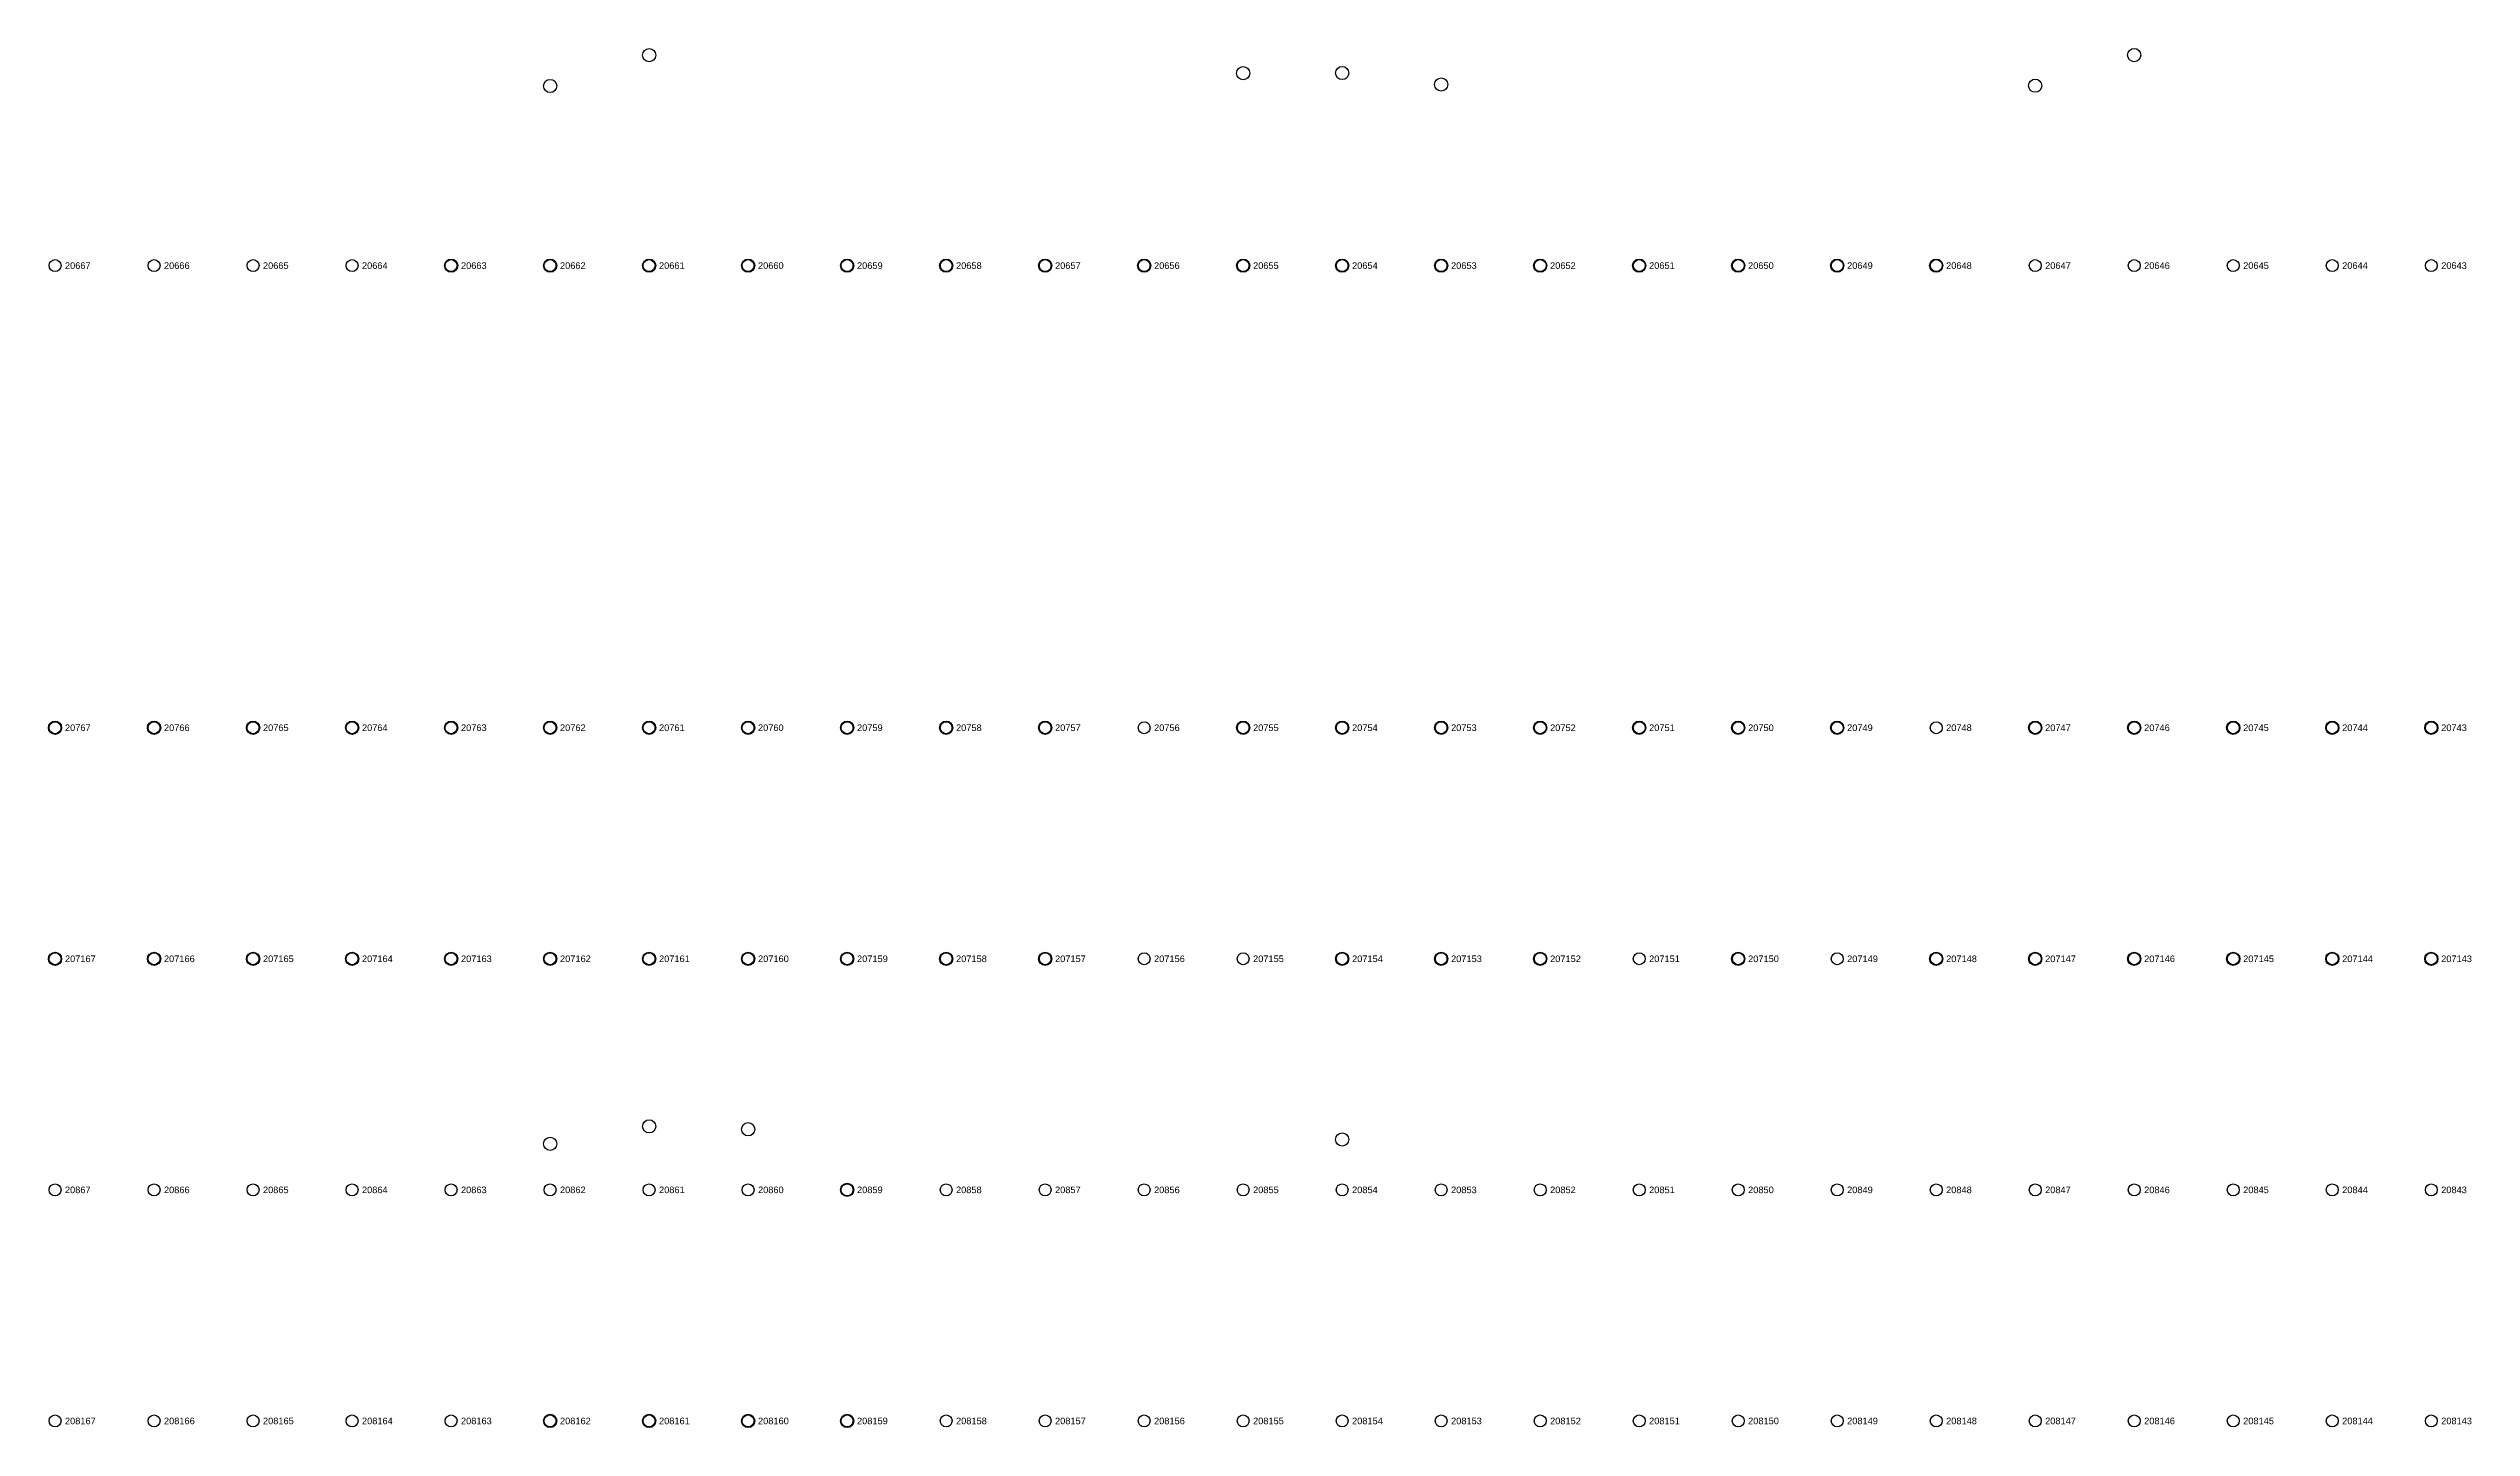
# Model space of a CAD drawing. Extents: x -5 to 376, y -217 to 241.
# Drawn here: x 91.5 to 184.7, y 74 to 127 of the extents above; entities that cross this region are included whole.
import ezdxf

# ---------------------------------------------------------------- set-up
doc = ezdxf.new("R2010")
doc.units = 0
for name, color, linetype in [('FIXTURE_INTERFACE_PIN', 4, 'CONTINUOUS'), ('GROUND_INTERFACE_PIN', 6, 'CONTINUOUS'), ('TESTER_INTERFACE_PIN', 144, 'CONTINUOUS'), ('TESTER_INTERFACE_PIN_LABEL', 144, 'CONTINUOUS')]:
    doc.layers.add(name, color=color, linetype=linetype)
doc.styles.get("Standard").update_dxf_attribs({"font": 'arial.ttf'})

msp = doc.modelspace()

# ---------------------------------------------------------------- linework, layer by layer
at = {"layer": 'FIXTURE_INTERFACE_PIN'}
for centre in [(114.58194, 126.77648), (171.73194, 126.78156), (137.44194, 126.0856), (141.25194, 126.09068), (145.06194, 125.64872), (110.77194, 125.59284), (167.92194, 125.603), (106.96194, 118.6815), (110.77194, 118.6815), (114.58194, 118.6815), (118.39194, 118.6815), (122.20194, 118.6815), (126.01194, 118.6815), (129.82194, 118.6815), (133.63194, 118.6815), (137.44194, 118.6815), (141.25194, 118.6815), (145.06194, 118.6815), (148.87194, 118.6815), (152.68194, 118.6815), (156.49194, 118.6815), (160.30194, 118.6815), (164.11194, 118.6815), (91.72194, 100.9015), (95.53194, 100.9015), (99.34194, 100.9015), (103.15194, 100.9015), (106.96194, 100.9015), (110.77194, 100.9015), (114.58194, 100.9015), (126.01194, 100.9015), (129.82194, 100.9015), (137.44194, 100.9015), (141.25194, 100.9015), (145.06194, 100.9015), (148.87194, 100.9015), (152.68194, 100.9015), (156.49194, 100.9015), (160.30194, 100.9015), (167.92194, 100.9015), (171.73194, 100.9015), (175.54194, 100.9015), (179.35194, 100.9015), (183.16194, 100.9015), (91.72194, 92.0115), (95.53194, 92.0115), (99.34194, 92.0115), (103.15194, 92.0115), (106.96194, 92.0115), (110.77194, 92.0115), (114.58194, 92.0115), (126.01194, 92.0115), (129.82194, 92.0115), (141.25194, 92.0115), (145.06194, 92.0115), (148.87194, 92.0115), (156.49194, 92.0115), (164.11194, 92.0115), (167.92194, 92.0115), (171.73194, 92.0115), (175.54194, 92.0115), (179.35194, 92.0115), (183.16194, 92.0115), (114.58194, 85.56498), (110.77194, 84.89442), (141.25194, 85.05698), (110.77194, 74.2315), (114.58194, 74.2315)]:
    msp.add_circle(centre, 0.254, dxfattribs=at)
at = {"layer": 'GROUND_INTERFACE_PIN'}
for centre in [(118.39194, 100.9015), (122.20194, 100.9015), (118.39194, 92.0115), (122.20194, 92.0115), (118.39194, 85.45322), (122.20194, 83.1215), (118.39194, 74.2315), (122.20194, 74.2315)]:
    msp.add_circle(centre, 0.254, dxfattribs=at)
at = {"layer": 'TESTER_INTERFACE_PIN'}
for centre in [(91.72194, 118.6815), (95.53194, 118.6815), (99.34194, 118.6815), (103.15194, 118.6815), (106.96194, 118.6815), (110.77194, 118.6815), (114.58194, 118.6815), (118.39194, 118.6815), (122.20194, 118.6815), (126.01194, 118.6815), (129.82194, 118.6815), (133.63194, 118.6815), (137.44194, 118.6815), (141.25194, 118.6815), (145.06194, 118.6815), (148.87194, 118.6815), (152.68194, 118.6815), (156.49194, 118.6815), (160.30194, 118.6815), (164.11194, 118.6815), (167.92194, 118.6815), (171.73194, 118.6815), (175.54194, 118.6815), (179.35194, 118.6815), (183.16194, 118.6815), (91.72194, 100.9015), (95.53194, 100.9015), (99.34194, 100.9015), (103.15194, 100.9015), (106.96194, 100.9015), (110.77194, 100.9015), (114.58194, 100.9015), (118.39194, 100.9015), (122.20194, 100.9015), (126.01194, 100.9015), (129.82194, 100.9015), (133.63194, 100.9015), (137.44194, 100.9015), (141.25194, 100.9015), (145.06194, 100.9015), (148.87194, 100.9015), (152.68194, 100.9015), (156.49194, 100.9015), (160.30194, 100.9015), (164.11194, 100.9015), (167.92194, 100.9015), (171.73194, 100.9015), (175.54194, 100.9015), (179.35194, 100.9015), (183.16194, 100.9015), (91.72194, 92.0115), (95.53194, 92.0115), (99.34194, 92.0115), (103.15194, 92.0115), (106.96194, 92.0115), (110.77194, 92.0115), (114.58194, 92.0115), (118.39194, 92.0115), (122.20194, 92.0115), (126.01194, 92.0115), (129.82194, 92.0115), (133.63194, 92.0115), (137.44194, 92.0115), (141.25194, 92.0115), (145.06194, 92.0115), (148.87194, 92.0115), (152.68194, 92.0115), (156.49194, 92.0115), (160.30194, 92.0115), (164.11194, 92.0115), (167.92194, 92.0115), (171.73194, 92.0115), (175.54194, 92.0115), (179.35194, 92.0115), (183.16194, 92.0115), (91.72194, 83.1215), (95.53194, 83.1215), (99.34194, 83.1215), (103.15194, 83.1215), (106.96194, 83.1215), (110.77194, 83.1215), (114.58194, 83.1215), (118.39194, 83.1215), (122.20194, 83.1215), (126.01194, 83.1215), (129.82194, 83.1215), (133.63194, 83.1215), (137.44194, 83.1215), (141.25194, 83.1215), (145.06194, 83.1215), (148.87194, 83.1215), (152.68194, 83.1215), (156.49194, 83.1215), (160.30194, 83.1215), (164.11194, 83.1215), (167.92194, 83.1215), (171.73194, 83.1215), (175.54194, 83.1215), (179.35194, 83.1215), (183.16194, 83.1215), (91.72194, 74.2315), (95.53194, 74.2315), (99.34194, 74.2315), (103.15194, 74.2315), (106.96194, 74.2315), (110.77194, 74.2315), (114.58194, 74.2315), (118.39194, 74.2315), (122.20194, 74.2315), (126.01194, 74.2315), (129.82194, 74.2315), (133.63194, 74.2315), (137.44194, 74.2315), (141.25194, 74.2315), (145.06194, 74.2315), (148.87194, 74.2315), (152.68194, 74.2315), (156.49194, 74.2315), (160.30194, 74.2315), (164.11194, 74.2315), (167.92194, 74.2315), (171.73194, 74.2315), (175.54194, 74.2315), (179.35194, 74.2315), (183.16194, 74.2315)]:
    msp.add_circle(centre, 0.2286, dxfattribs=at)

# ---------------------------------------------------------------- texts
at = {"layer": 'TESTER_INTERFACE_PIN_LABEL'}
for s, p in [('20667', (92.10294, 118.5545)), ('20666', (95.91294, 118.5545)), ('20665', (99.72294, 118.5545)), ('20664', (103.53294, 118.5545)), ('20663', (107.34294, 118.5545)), ('20662', (111.15294, 118.5545)), ('20661', (114.96294, 118.5545)), ('20660', (118.77294, 118.5545)), ('20659', (122.58294, 118.5545)), ('20658', (126.39294, 118.5545)), ('20657', (130.20294, 118.5545)), ('20656', (134.01294, 118.5545)), ('20655', (137.82294, 118.5545)), ('20654', (141.63294, 118.5545)), ('20653', (145.44294, 118.5545)), ('20652', (149.25294, 118.5545)), ('20651', (153.06294, 118.5545)), ('20650', (156.87294, 118.5545)), ('20649', (160.68294, 118.5545)), ('20648', (164.49294, 118.5545)), ('20647', (168.30294, 118.5545)), ('20646', (172.11294, 118.5545)), ('20645', (175.92294, 118.5545)), ('20644', (179.73294, 118.5545)), ('20643', (183.54294, 118.5545)), ('20767', (92.10294, 100.7745)), ('20766', (95.91294, 100.7745)), ('20765', (99.72294, 100.7745)), ('20764', (103.53294, 100.7745)), ('20763', (107.34294, 100.7745)), ('20762', (111.15294, 100.7745)), ('20761', (114.96294, 100.7745)), ('20760', (118.77294, 100.7745)), ('20759', (122.58294, 100.7745)), ('20758', (126.39294, 100.7745)), ('20757', (130.20294, 100.7745)), ('20756', (134.01294, 100.7745)), ('20755', (137.82294, 100.7745)), ('20754', (141.63294, 100.7745)), ('20753', (145.44294, 100.7745)), ('20752', (149.25294, 100.7745)), ('20751', (153.06294, 100.7745)), ('20750', (156.87294, 100.7745)), ('20749', (160.68294, 100.7745)), ('20748', (164.49294, 100.7745)), ('20747', (168.30294, 100.7745)), ('20746', (172.11294, 100.7745)), ('20745', (175.92294, 100.7745)), ('20744', (179.73294, 100.7745)), ('20743', (183.54294, 100.7745)), ('207167', (92.10294, 91.8845)), ('207166', (95.91294, 91.8845)), ('207165', (99.72294, 91.8845)), ('207164', (103.53294, 91.8845)), ('207163', (107.34294, 91.8845)), ('207162', (111.15294, 91.8845)), ('207161', (114.96294, 91.8845)), ('207160', (118.77294, 91.8845)), ('207159', (122.58294, 91.8845)), ('207158', (126.39294, 91.8845)), ('207157', (130.20294, 91.8845)), ('207156', (134.01294, 91.8845)), ('207155', (137.82294, 91.8845)), ('207154', (141.63294, 91.8845)), ('207153', (145.44294, 91.8845)), ('207152', (149.25294, 91.8845)), ('207151', (153.06294, 91.8845)), ('207150', (156.87294, 91.8845)), ('207149', (160.68294, 91.8845)), ('207148', (164.49294, 91.8845)), ('207147', (168.30294, 91.8845)), ('207146', (172.11294, 91.8845)), ('207145', (175.92294, 91.8845)), ('207144', (179.73294, 91.8845)), ('207143', (183.54294, 91.8845)), ('20867', (92.10294, 82.9945)), ('20866', (95.91294, 82.9945)), ('20865', (99.72294, 82.9945)), ('20864', (103.53294, 82.9945)), ('20863', (107.34294, 82.9945)), ('20862', (111.15294, 82.9945)), ('20861', (114.96294, 82.9945)), ('20860', (118.77294, 82.9945)), ('20859', (122.58294, 82.9945)), ('20858', (126.39294, 82.9945)), ('20857', (130.20294, 82.9945)), ('20856', (134.01294, 82.9945)), ('20855', (137.82294, 82.9945)), ('20854', (141.63294, 82.9945)), ('20853', (145.44294, 82.9945)), ('20852', (149.25294, 82.9945)), ('20851', (153.06294, 82.9945)), ('20850', (156.87294, 82.9945)), ('20849', (160.68294, 82.9945)), ('20848', (164.49294, 82.9945)), ('20847', (168.30294, 82.9945)), ('20846', (172.11294, 82.9945)), ('20845', (175.92294, 82.9945)), ('20844', (179.73294, 82.9945)), ('20843', (183.54294, 82.9945)), ('208167', (92.10294, 74.1045)), ('208166', (95.91294, 74.1045)), ('208165', (99.72294, 74.1045)), ('208164', (103.53294, 74.1045)), ('208163', (107.34294, 74.1045)), ('208162', (111.15294, 74.1045)), ('208161', (114.96294, 74.1045)), ('208160', (118.77294, 74.1045)), ('208159', (122.58294, 74.1045)), ('208158', (126.39294, 74.1045)), ('208157', (130.20294, 74.1045)), ('208156', (134.01294, 74.1045)), ('208155', (137.82294, 74.1045)), ('208154', (141.63294, 74.1045)), ('208153', (145.44294, 74.1045)), ('208152', (149.25294, 74.1045)), ('208151', (153.06294, 74.1045)), ('208150', (156.87294, 74.1045)), ('208149', (160.68294, 74.1045)), ('208148', (164.49294, 74.1045)), ('208147', (168.30294, 74.1045)), ('208146', (172.11294, 74.1045)), ('208145', (175.92294, 74.1045)), ('208144', (179.73294, 74.1045)), ('208143', (183.54294, 74.1045))]:
    msp.add_text(s, height=0.254, dxfattribs=at).set_placement(p)

doc.saveas('drawing.dxf')
